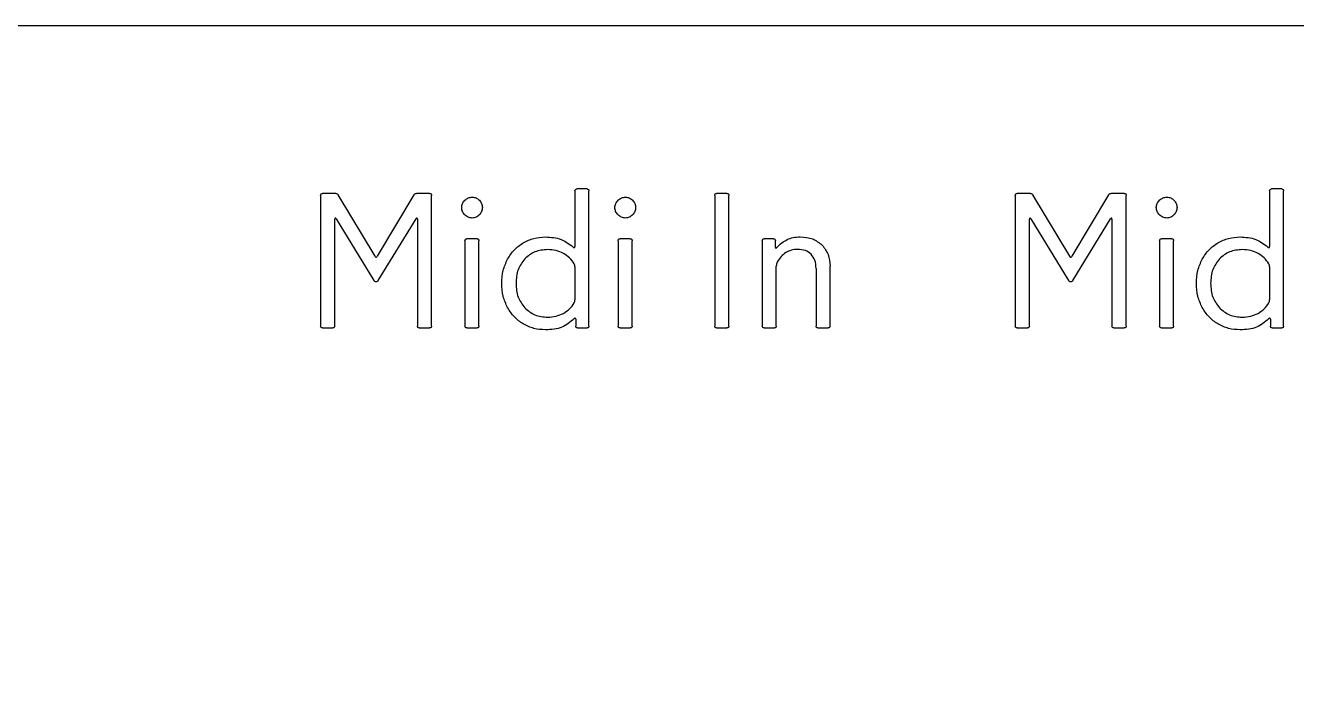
# Model space of a CAD drawing. Header units: millimetres. Extents: x 28 to 158, y -80 to -45.
# Drawn here: x 97.92 to 131.03, y -62.5 to -45 of the extents above; entities that cross this region are included whole.
import ezdxf

# ---------------------------------------------------------------- set-up
doc = ezdxf.new("R2010")
doc.units = ezdxf.units.MM
doc.layers.get('0').update_dxf_attribs({"linetype": 'CONTINUOUS'})

msp = doc.modelspace()

# ---------------------------------------------------------------- linework, layer by layer
for p, q in [((112.231, -49.306), (112.231, -50.756)), ((112.546, -49.256), (112.281, -49.256)), ((112.596, -52.826), (112.596, -49.306)), ((130.324, -49.306), (130.324, -50.756)), ((130.639, -49.256), (130.374, -49.256)), ((130.689, -52.826), (130.689, -49.306)), ((105.606, -49.426), (105.606, -52.826)), ((106.001, -49.376), (105.656, -49.376)), ((107.026, -51.011), (106.066, -49.411)), ((108.036, -49.411), (107.076, -51.011)), ((108.446, -49.376), (108.101, -49.376)), ((108.496, -52.826), (108.496, -49.426)), ((115.871, -49.426), (115.871, -52.826)), ((116.191, -49.376), (115.921, -49.376)), ((116.241, -52.826), (116.241, -49.426)), ((123.699, -49.426), (123.699, -52.826)), ((124.094, -49.376), (123.749, -49.376)), ((125.119, -51.011), (124.159, -49.411)), ((126.129, -49.411), (125.169, -51.011)), ((126.539, -49.376), (126.194, -49.376)), ((126.589, -52.826), (126.589, -49.426)), ((105.976, -52.826), (105.976, -50.046)), ((106.011, -50.036), (106.996, -51.641)), ((107.106, -51.641), (108.091, -50.036)), ((108.126, -50.046), (108.126, -52.826)), ((124.069, -52.826), (124.069, -50.046)), ((124.104, -50.036), (125.089, -51.641)), ((125.199, -51.641), (126.184, -50.036)), ((126.219, -50.046), (126.219, -52.826)), ((109.366, -50.606), (109.366, -52.826)), ((109.681, -50.556), (109.416, -50.556)), ((109.731, -52.826), (109.731, -50.606)), ((113.356, -50.606), (113.356, -52.826)), ((113.671, -50.556), (113.406, -50.556)), ((113.721, -52.826), (113.721, -50.606)), ((117.111, -50.606), (117.111, -52.826)), ((117.401, -50.556), (117.161, -50.556)), ((117.451, -50.771), (117.451, -50.606)), ((127.459, -50.606), (127.459, -52.826)), ((127.774, -50.556), (127.509, -50.556)), ((127.824, -52.826), (127.824, -50.606)), ((112.231, -51.286), (112.231, -52.146)), ((117.476, -52.826), (117.476, -51.266)), ((118.876, -52.826), (118.876, -51.271)), ((130.324, -51.286), (130.324, -52.146)), ((118.511, -51.331), (118.511, -52.826)), ((105.656, -52.876), (105.926, -52.876)), ((108.176, -52.876), (108.446, -52.876)), ((109.416, -52.876), (109.681, -52.876)), ((112.251, -52.651), (112.251, -52.826)), ((112.301, -52.876), (112.546, -52.876)), ((113.406, -52.876), (113.671, -52.876)), ((115.921, -52.876), (116.191, -52.876)), ((117.161, -52.876), (117.426, -52.876)), ((118.561, -52.876), (118.826, -52.876)), ((123.749, -52.876), (124.019, -52.876)), ((126.269, -52.876), (126.539, -52.876)), ((127.509, -52.876), (127.774, -52.876)), ((130.344, -52.651), (130.344, -52.826)), ((130.394, -52.876), (130.639, -52.876))]:
    msp.add_line(p, q)
msp.add_lwpolyline([(28.094, -80), (28.094, -45), (158.094, -45), (158.094, -80)], close=True)
for points, knots in [([(112.231, -49.306), (112.233, -49.291), (112.237, -49.262), (112.266, -49.258), (112.281, -49.256)], [0, 0, 0, 0, 0.003952834, 0.007905705, 0.007905705, 0.007905705, 0.007905705]), ([(112.546, -49.256), (112.56, -49.258), (112.589, -49.262), (112.594, -49.291), (112.596, -49.306)], [0, 0, 0, 0, 0.003952815, 0.007905668, 0.007905668, 0.007905668, 0.007905668]), ([(130.324, -49.306), (130.327, -49.291), (130.331, -49.262), (130.36, -49.258), (130.374, -49.256)], [0, 0, 0, 0, 0.003952853, 0.007905668, 0.007905668, 0.007905668, 0.007905668]), ([(130.639, -49.256), (130.654, -49.258), (130.683, -49.262), (130.687, -49.291), (130.689, -49.306)], [0, 0, 0, 0, 0.003952872, 0.007905705, 0.007905705, 0.007905705, 0.007905705]), ([(105.606, -49.426), (105.608, -49.411), (105.612, -49.382), (105.641, -49.378), (105.656, -49.376)], [0, 0, 0, 0, 0.003952872, 0.007905705, 0.007905705, 0.007905705, 0.007905705]), ([(106.001, -49.376), (106.013, -49.377), (106.04, -49.381), (106.057, -49.401), (106.066, -49.411)], [0, 0, 0, 0, 0.003729091, 0.007622186, 0.007622186, 0.007622186, 0.007622186]), ([(108.036, -49.411), (108.044, -49.401), (108.062, -49.381), (108.088, -49.377), (108.101, -49.376)], [0, 0, 0, 0, 0.003893093, 0.007622177, 0.007622177, 0.007622177, 0.007622177]), ([(108.446, -49.376), (108.46, -49.378), (108.489, -49.382), (108.494, -49.411), (108.496, -49.426)], [0, 0, 0, 0, 0.003952881, 0.007905687, 0.007905687, 0.007905687, 0.007905687]), ([(109.281, -49.741), (109.284, -49.705), (109.292, -49.633), (109.339, -49.578), (109.363, -49.551)], [0, 0, 0, 0, 0.01045545, 0.02117214, 0.02117214, 0.02117214, 0.02117214]), ([(109.363, -49.551), (109.392, -49.527), (109.448, -49.481), (109.52, -49.474), (109.556, -49.471)], [0, 0, 0, 0, 0.0107647, 0.02126934, 0.02126934, 0.02126934, 0.02126934]), ([(109.556, -49.471), (109.59, -49.474), (109.66, -49.482), (109.713, -49.527), (109.741, -49.551)], [0, 0, 0, 0, 0.01007556, 0.02058223, 0.02058223, 0.02058223, 0.02058223]), ([(109.741, -49.551), (109.764, -49.579), (109.81, -49.634), (109.817, -49.705), (109.821, -49.741)], [0, 0, 0, 0, 0.01060953, 0.02105283, 0.02105283, 0.02105283, 0.02105283]), ([(113.271, -49.741), (113.274, -49.705), (113.282, -49.633), (113.329, -49.578), (113.353, -49.551)], [0, 0, 0, 0, 0.01045546, 0.02117212, 0.02117212, 0.02117212, 0.02117212]), ([(113.353, -49.551), (113.382, -49.527), (113.438, -49.481), (113.51, -49.474), (113.546, -49.471)], [0, 0, 0, 0, 0.0107647, 0.02126928, 0.02126928, 0.02126928, 0.02126928]), ([(113.546, -49.471), (113.58, -49.474), (113.65, -49.482), (113.703, -49.527), (113.731, -49.551)], [0, 0, 0, 0, 0.01007556, 0.02058228, 0.02058228, 0.02058228, 0.02058228]), ([(113.731, -49.551), (113.754, -49.579), (113.8, -49.634), (113.807, -49.705), (113.811, -49.741)], [0, 0, 0, 0, 0.01060956, 0.02105286, 0.02105286, 0.02105286, 0.02105286]), ([(115.871, -49.426), (115.873, -49.411), (115.877, -49.382), (115.906, -49.378), (115.921, -49.376)], [0, 0, 0, 0, 0.003952881, 0.007905687, 0.007905687, 0.007905687, 0.007905687]), ([(116.191, -49.376), (116.205, -49.378), (116.234, -49.382), (116.239, -49.411), (116.241, -49.426)], [0, 0, 0, 0, 0.003952938, 0.007905762, 0.007905762, 0.007905762, 0.007905762]), ([(123.699, -49.426), (123.702, -49.411), (123.706, -49.382), (123.735, -49.378), (123.749, -49.376)], [0, 0, 0, 0, 0.003952872, 0.00790572, 0.00790572, 0.00790572, 0.00790572]), ([(124.094, -49.376), (124.107, -49.377), (124.133, -49.381), (124.151, -49.401), (124.159, -49.411)], [0, 0, 0, 0, 0.003729091, 0.007622186, 0.007622186, 0.007622186, 0.007622186]), ([(126.129, -49.411), (126.138, -49.401), (126.155, -49.381), (126.182, -49.377), (126.194, -49.376)], [0, 0, 0, 0, 0.003893115, 0.007622199, 0.007622199, 0.007622199, 0.007622199]), ([(127.374, -49.741), (127.378, -49.705), (127.385, -49.633), (127.433, -49.578), (127.457, -49.551)], [0, 0, 0, 0, 0.01045545, 0.02117214, 0.02117214, 0.02117214, 0.02117214]), ([(127.457, -49.551), (127.485, -49.527), (127.541, -49.481), (127.614, -49.474), (127.649, -49.471)], [0, 0, 0, 0, 0.01076474, 0.02126933, 0.02126933, 0.02126933, 0.02126933]), ([(127.649, -49.471), (127.684, -49.474), (127.754, -49.482), (127.807, -49.527), (127.834, -49.551)], [0, 0, 0, 0, 0.0100755, 0.02058222, 0.02058222, 0.02058222, 0.02058222]), ([(127.834, -49.551), (127.858, -49.579), (127.904, -49.634), (127.911, -49.705), (127.914, -49.741)], [0, 0, 0, 0, 0.01060953, 0.02105283, 0.02105283, 0.02105283, 0.02105283]), ([(109.363, -49.933), (109.339, -49.905), (109.292, -49.849), (109.284, -49.777), (109.281, -49.741)], [0, 0, 0, 0, 0.01087034, 0.02138706, 0.02138706, 0.02138706, 0.02138706]), ([(109.556, -50.016), (109.52, -50.012), (109.447, -50.005), (109.391, -49.957), (109.363, -49.933)], [0, 0, 0, 0, 0.01051673, 0.02138704, 0.02138704, 0.02138704, 0.02138704]), ([(109.741, -49.933), (109.713, -49.957), (109.66, -50.004), (109.59, -50.012), (109.556, -50.016)], [0, 0, 0, 0, 0.01061491, 0.020703, 0.020703, 0.020703, 0.020703]), ([(109.821, -49.741), (109.817, -49.776), (109.81, -49.849), (109.764, -49.905), (109.741, -49.933)], [0, 0, 0, 0, 0.01050467, 0.02126935, 0.02126935, 0.02126935, 0.02126935]), ([(113.353, -49.933), (113.329, -49.905), (113.282, -49.849), (113.274, -49.777), (113.271, -49.741)], [0, 0, 0, 0, 0.0108703, 0.02138704, 0.02138704, 0.02138704, 0.02138704]), ([(113.546, -50.016), (113.51, -50.012), (113.437, -50.005), (113.381, -49.957), (113.353, -49.933)], [0, 0, 0, 0, 0.01051667, 0.02138698, 0.02138698, 0.02138698, 0.02138698]), ([(113.731, -49.933), (113.703, -49.957), (113.65, -50.004), (113.58, -50.012), (113.546, -50.016)], [0, 0, 0, 0, 0.01061491, 0.02070306, 0.02070306, 0.02070306, 0.02070306]), ([(113.811, -49.741), (113.807, -49.776), (113.8, -49.849), (113.754, -49.905), (113.731, -49.933)], [0, 0, 0, 0, 0.01050467, 0.02126938, 0.02126938, 0.02126938, 0.02126938]), ([(127.457, -49.933), (127.433, -49.905), (127.386, -49.849), (127.378, -49.777), (127.374, -49.741)], [0, 0, 0, 0, 0.01087034, 0.02138706, 0.02138706, 0.02138706, 0.02138706]), ([(127.649, -50.016), (127.614, -50.012), (127.541, -50.005), (127.485, -49.957), (127.457, -49.933)], [0, 0, 0, 0, 0.01051673, 0.02138704, 0.02138704, 0.02138704, 0.02138704]), ([(127.834, -49.933), (127.807, -49.957), (127.754, -50.004), (127.684, -50.012), (127.649, -50.016)], [0, 0, 0, 0, 0.01061486, 0.02070301, 0.02070301, 0.02070301, 0.02070301]), ([(127.914, -49.741), (127.911, -49.776), (127.904, -49.849), (127.858, -49.905), (127.834, -49.933)], [0, 0, 0, 0, 0.01050467, 0.02126935, 0.02126935, 0.02126935, 0.02126935]), ([(105.988, -50.016), (105.985, -50.019), (105.976, -50.027), (105.976, -50.039), (105.976, -50.046)], [0, 0, 0, 0, 0.001370737, 0.003395005, 0.003395005, 0.003395005, 0.003395005]), ([(106.011, -50.036), (106.008, -50.029), (106.004, -50.017), (105.992, -50.016), (105.988, -50.016)], [0, 0, 0, 0, 0.002047318, 0.003260848, 0.003260848, 0.003260848, 0.003260848]), ([(108.113, -50.016), (108.109, -50.016), (108.097, -50.017), (108.093, -50.029), (108.091, -50.036)], [0, 0, 0, 0, 0.001213478, 0.00326077, 0.00326077, 0.00326077, 0.00326077]), ([(108.126, -50.046), (108.126, -50.039), (108.126, -50.027), (108.117, -50.019), (108.113, -50.016)], [0, 0, 0, 0, 0.002024272, 0.003395009, 0.003395009, 0.003395009, 0.003395009]), ([(124.082, -50.016), (124.078, -50.019), (124.069, -50.027), (124.069, -50.039), (124.069, -50.046)], [0, 0, 0, 0, 0.001370717, 0.003394989, 0.003394989, 0.003394989, 0.003394989]), ([(124.104, -50.036), (124.102, -50.029), (124.098, -50.017), (124.086, -50.016), (124.082, -50.016)], [0, 0, 0, 0, 0.002047318, 0.003260848, 0.003260848, 0.003260848, 0.003260848]), ([(126.207, -50.016), (126.203, -50.016), (126.191, -50.017), (126.187, -50.029), (126.184, -50.036)], [0, 0, 0, 0, 0.001213536, 0.003260813, 0.003260813, 0.003260813, 0.003260813]), ([(126.219, -50.046), (126.219, -50.039), (126.219, -50.027), (126.211, -50.019), (126.207, -50.016)], [0, 0, 0, 0, 0.002024272, 0.003394989, 0.003394989, 0.003394989, 0.003394989]), ([(110.886, -50.658), (110.976, -50.614), (111.158, -50.523), (111.362, -50.512), (111.466, -50.506)], [0, 0, 0, 0, 0.02978364, 0.06052105, 0.06052105, 0.06052105, 0.06052105]), ([(111.466, -50.506), (111.605, -50.515), (111.872, -50.532), (112.084, -50.694), (112.186, -50.771)], [0, 0, 0, 0, 0.04079159, 0.07824924, 0.07824924, 0.07824924, 0.07824924]), ([(113.356, -50.606), (113.358, -50.591), (113.362, -50.562), (113.391, -50.558), (113.406, -50.556)], [0, 0, 0, 0, 0.003952881, 0.007905687, 0.007905687, 0.007905687, 0.007905687]), ([(113.671, -50.556), (113.685, -50.558), (113.714, -50.562), (113.719, -50.591), (113.721, -50.606)], [0, 0, 0, 0, 0.003952938, 0.007905762, 0.007905762, 0.007905762, 0.007905762]), ([(117.111, -50.606), (117.113, -50.591), (117.117, -50.562), (117.146, -50.558), (117.161, -50.556)], [0, 0, 0, 0, 0.003952881, 0.007905687, 0.007905687, 0.007905687, 0.007905687]), ([(117.491, -50.781), (117.531, -50.739), (117.609, -50.657), (117.708, -50.602), (117.756, -50.576)], [0, 0, 0, 0, 0.0173322, 0.03366949, 0.03366949, 0.03366949, 0.03366949]), ([(117.756, -50.576), (117.808, -50.555), (117.917, -50.512), (118.034, -50.508), (118.096, -50.506)], [0, 0, 0, 0, 0.01660201, 0.03493571, 0.03493571, 0.03493571, 0.03493571]), ([(118.096, -50.506), (118.21, -50.512), (118.424, -50.525), (118.592, -50.658), (118.671, -50.721)], [0, 0, 0, 0, 0.03331156, 0.06274631, 0.06274631, 0.06274631, 0.06274631]), ([(127.459, -50.606), (127.462, -50.591), (127.466, -50.562), (127.495, -50.558), (127.509, -50.556)], [0, 0, 0, 0, 0.003952881, 0.007905687, 0.007905687, 0.007905687, 0.007905687]), ([(128.979, -50.658), (129.069, -50.614), (129.252, -50.523), (129.456, -50.512), (129.559, -50.506)], [0, 0, 0, 0, 0.02978369, 0.06052104, 0.06052104, 0.06052104, 0.06052104]), ([(129.559, -50.506), (129.699, -50.515), (129.965, -50.532), (130.178, -50.694), (130.279, -50.771)], [0, 0, 0, 0, 0.04079159, 0.07824924, 0.07824924, 0.07824924, 0.07824924]), ([(110.476, -51.086), (110.53, -50.999), (110.637, -50.829), (110.803, -50.715), (110.886, -50.658)], [0, 0, 0, 0, 0.03020355, 0.05979932, 0.05979932, 0.05979932, 0.05979932]), ([(111.521, -50.836), (111.404, -50.845), (111.179, -50.862), (111.007, -51.008), (110.923, -51.078)], [0, 0, 0, 0, 0.03398263, 0.06596905, 0.06596905, 0.06596905, 0.06596905]), ([(111.931, -50.936), (111.868, -50.907), (111.737, -50.847), (111.594, -50.839), (111.521, -50.836)], [0, 0, 0, 0, 0.02065942, 0.04255265, 0.04255265, 0.04255265, 0.04255265]), ([(112.211, -51.206), (112.174, -51.152), (112.099, -51.043), (111.987, -50.972), (111.931, -50.936)], [0, 0, 0, 0, 0.01940525, 0.03925623, 0.03925623, 0.03925623, 0.03925623]), ([(112.186, -50.771), (112.191, -50.777), (112.2, -50.786), (112.213, -50.786), (112.218, -50.786)], [0, 0, 0, 0, 0.002274977, 0.003717948, 0.003717948, 0.003717948, 0.003717948]), ([(112.218, -50.786), (112.222, -50.783), (112.231, -50.775), (112.231, -50.763), (112.231, -50.756)], [0, 0, 0, 0, 0.0013708, 0.003395033, 0.003395033, 0.003395033, 0.003395033]), ([(117.451, -50.771), (117.451, -50.777), (117.451, -50.787), (117.46, -50.793), (117.463, -50.796)], [0, 0, 0, 0, 0.001654738, 0.00293712, 0.00293712, 0.00293712, 0.00293712]), ([(117.463, -50.796), (117.468, -50.796), (117.479, -50.796), (117.486, -50.787), (117.491, -50.781)], [0, 0, 0, 0, 0.001318432, 0.003307707, 0.003307707, 0.003307707, 0.003307707]), ([(117.726, -50.916), (117.682, -50.948), (117.591, -51.015), (117.532, -51.111), (117.501, -51.161)], [0, 0, 0, 0, 0.01614872, 0.03352771, 0.03352771, 0.03352771, 0.03352771]), ([(118.026, -50.831), (117.972, -50.834), (117.866, -50.841), (117.772, -50.891), (117.726, -50.916)], [0, 0, 0, 0, 0.01589276, 0.03150379, 0.03150379, 0.03150379, 0.03150379]), ([(118.386, -50.958), (118.337, -50.921), (118.231, -50.841), (118.097, -50.834), (118.026, -50.831)], [0, 0, 0, 0, 0.01800009, 0.03899353, 0.03899353, 0.03899353, 0.03899353]), ([(118.511, -51.331), (118.508, -51.256), (118.502, -51.119), (118.422, -51.009), (118.386, -50.958)], [0, 0, 0, 0, 0.02178778, 0.04006309, 0.04006309, 0.04006309, 0.04006309]), ([(118.671, -50.721), (118.73, -50.799), (118.854, -50.961), (118.868, -51.165), (118.876, -51.271)], [0, 0, 0, 0, 0.0289247, 0.05985229, 0.05985229, 0.05985229, 0.05985229]), ([(128.569, -51.086), (128.624, -50.999), (128.731, -50.829), (128.897, -50.715), (128.979, -50.658)], [0, 0, 0, 0, 0.03020351, 0.05979933, 0.05979933, 0.05979933, 0.05979933]), ([(129.614, -50.836), (129.498, -50.845), (129.273, -50.862), (129.1, -51.008), (129.017, -51.078)], [0, 0, 0, 0, 0.03398263, 0.06596905, 0.06596905, 0.06596905, 0.06596905]), ([(130.024, -50.936), (129.961, -50.907), (129.831, -50.847), (129.688, -50.839), (129.614, -50.836)], [0, 0, 0, 0, 0.02065942, 0.04255265, 0.04255265, 0.04255265, 0.04255265]), ([(130.304, -51.206), (130.267, -51.152), (130.193, -51.043), (130.081, -50.972), (130.024, -50.936)], [0, 0, 0, 0, 0.01940522, 0.03925624, 0.03925624, 0.03925624, 0.03925624]), ([(130.279, -50.771), (130.285, -50.777), (130.294, -50.786), (130.307, -50.786), (130.312, -50.786)], [0, 0, 0, 0, 0.002275024, 0.003717936, 0.003717936, 0.003717936, 0.003717936]), ([(130.312, -50.786), (130.316, -50.783), (130.324, -50.775), (130.324, -50.763), (130.324, -50.756)], [0, 0, 0, 0, 0.001370759, 0.003395002, 0.003395002, 0.003395002, 0.003395002]), ([(107.026, -51.011), (107.03, -51.018), (107.036, -51.029), (107.047, -51.034), (107.051, -51.036)], [0, 0, 0, 0, 0.002325115, 0.003612082, 0.003612082, 0.003612082, 0.003612082]), ([(107.051, -51.036), (107.055, -51.034), (107.066, -51.029), (107.072, -51.018), (107.076, -51.011)], [0, 0, 0, 0, 0.001286942, 0.003612074, 0.003612074, 0.003612074, 0.003612074]), ([(110.326, -51.716), (110.331, -51.602), (110.341, -51.383), (110.432, -51.183), (110.476, -51.086)], [0, 0, 0, 0, 0.03370925, 0.06528158, 0.06528158, 0.06528158, 0.06528158]), ([(110.923, -51.078), (110.857, -51.168), (110.718, -51.358), (110.703, -51.593), (110.696, -51.716)], [0, 0, 0, 0, 0.03284256, 0.06898043, 0.06898043, 0.06898043, 0.06898043]), ([(112.231, -51.286), (112.23, -51.272), (112.228, -51.244), (112.216, -51.219), (112.211, -51.206)], [0, 0, 0, 0, 0.004031199, 0.008303156, 0.008303156, 0.008303156, 0.008303156]), ([(117.501, -51.161), (117.493, -51.178), (117.479, -51.211), (117.477, -51.248), (117.476, -51.266)], [0, 0, 0, 0, 0.00545722, 0.01086847, 0.01086847, 0.01086847, 0.01086847]), ([(125.119, -51.011), (125.123, -51.018), (125.129, -51.029), (125.14, -51.034), (125.144, -51.036)], [0, 0, 0, 0, 0.002325115, 0.003612082, 0.003612082, 0.003612082, 0.003612082]), ([(125.144, -51.036), (125.148, -51.034), (125.16, -51.029), (125.166, -51.018), (125.169, -51.011)], [0, 0, 0, 0, 0.001286942, 0.003612074, 0.003612074, 0.003612074, 0.003612074]), ([(128.419, -51.716), (128.425, -51.602), (128.435, -51.383), (128.526, -51.183), (128.569, -51.086)], [0, 0, 0, 0, 0.03370925, 0.0652816, 0.0652816, 0.0652816, 0.0652816]), ([(129.017, -51.078), (128.951, -51.168), (128.811, -51.358), (128.797, -51.593), (128.789, -51.716)], [0, 0, 0, 0, 0.03284259, 0.06898046, 0.06898046, 0.06898046, 0.06898046]), ([(130.324, -51.286), (130.323, -51.272), (130.322, -51.244), (130.31, -51.219), (130.304, -51.206)], [0, 0, 0, 0, 0.004031199, 0.008303156, 0.008303156, 0.008303156, 0.008303156]), ([(107.051, -51.676), (107.041, -51.674), (107.018, -51.669), (107.004, -51.651), (106.996, -51.641)], [0, 0, 0, 0, 0.003005203, 0.006717497, 0.006717497, 0.006717497, 0.006717497]), ([(107.106, -51.641), (107.098, -51.651), (107.083, -51.669), (107.061, -51.674), (107.051, -51.676)], [0, 0, 0, 0, 0.003712294, 0.006717497, 0.006717497, 0.006717497, 0.006717497]), ([(125.144, -51.676), (125.134, -51.674), (125.112, -51.669), (125.097, -51.651), (125.089, -51.641)], [0, 0, 0, 0, 0.003005203, 0.006717497, 0.006717497, 0.006717497, 0.006717497]), ([(125.199, -51.641), (125.192, -51.651), (125.177, -51.669), (125.155, -51.674), (125.144, -51.676)], [0, 0, 0, 0, 0.003712294, 0.006717497, 0.006717497, 0.006717497, 0.006717497]), ([(110.476, -52.346), (110.432, -52.249), (110.341, -52.049), (110.331, -51.829), (110.326, -51.716)], [0, 0, 0, 0, 0.03157235, 0.06528154, 0.06528154, 0.06528154, 0.06528154]), ([(110.696, -51.716), (110.703, -51.839), (110.718, -52.074), (110.857, -52.263), (110.923, -52.353)], [0, 0, 0, 0, 0.03613787, 0.0689804, 0.0689804, 0.0689804, 0.0689804]), ([(128.569, -52.346), (128.526, -52.249), (128.435, -52.049), (128.425, -51.829), (128.419, -51.716)], [0, 0, 0, 0, 0.03157235, 0.06528154, 0.06528154, 0.06528154, 0.06528154]), ([(128.789, -51.716), (128.797, -51.839), (128.811, -52.074), (128.951, -52.263), (129.017, -52.353)], [0, 0, 0, 0, 0.03613788, 0.06898038, 0.06898038, 0.06898038, 0.06898038]), ([(111.931, -52.496), (111.987, -52.46), (112.099, -52.389), (112.174, -52.28), (112.211, -52.226)], [0, 0, 0, 0, 0.01985102, 0.03925624, 0.03925624, 0.03925624, 0.03925624]), ([(112.211, -52.226), (112.216, -52.213), (112.228, -52.187), (112.23, -52.159), (112.231, -52.146)], [0, 0, 0, 0, 0.004272034, 0.008303166, 0.008303166, 0.008303166, 0.008303166]), ([(130.024, -52.496), (130.081, -52.46), (130.193, -52.389), (130.267, -52.28), (130.304, -52.226)], [0, 0, 0, 0, 0.01985098, 0.03925623, 0.03925623, 0.03925623, 0.03925623]), ([(130.304, -52.226), (130.31, -52.213), (130.322, -52.187), (130.323, -52.159), (130.324, -52.146)], [0, 0, 0, 0, 0.004272013, 0.008303153, 0.008303153, 0.008303153, 0.008303153]), ([(110.886, -52.773), (110.803, -52.717), (110.637, -52.603), (110.53, -52.432), (110.476, -52.346)], [0, 0, 0, 0, 0.02959582, 0.05979938, 0.05979938, 0.05979938, 0.05979938]), ([(110.923, -52.353), (111.007, -52.424), (111.179, -52.57), (111.404, -52.587), (111.521, -52.596)], [0, 0, 0, 0, 0.03198644, 0.06596908, 0.06596908, 0.06596908, 0.06596908]), ([(112.206, -52.641), (112.106, -52.724), (111.893, -52.902), (111.614, -52.917), (111.466, -52.926)], [0, 0, 0, 0, 0.03786097, 0.08120066, 0.08120066, 0.08120066, 0.08120066]), ([(111.521, -52.596), (111.594, -52.592), (111.737, -52.585), (111.868, -52.525), (111.931, -52.496)], [0, 0, 0, 0, 0.02189324, 0.04255265, 0.04255265, 0.04255265, 0.04255265]), ([(112.238, -52.623), (112.233, -52.624), (112.22, -52.626), (112.211, -52.635), (112.206, -52.641)], [0, 0, 0, 0, 0.001471062, 0.003784411, 0.003784411, 0.003784411, 0.003784411]), ([(112.251, -52.651), (112.251, -52.644), (112.251, -52.632), (112.242, -52.626), (112.238, -52.623)], [0, 0, 0, 0, 0.001962549, 0.00320313, 0.00320313, 0.00320313, 0.00320313]), ([(128.979, -52.773), (128.897, -52.717), (128.731, -52.603), (128.624, -52.432), (128.569, -52.346)], [0, 0, 0, 0, 0.02959578, 0.05979937, 0.05979937, 0.05979937, 0.05979937]), ([(129.017, -52.353), (129.1, -52.424), (129.273, -52.57), (129.498, -52.587), (129.614, -52.596)], [0, 0, 0, 0, 0.03198644, 0.06596908, 0.06596908, 0.06596908, 0.06596908]), ([(130.299, -52.641), (130.2, -52.724), (129.987, -52.902), (129.708, -52.917), (129.559, -52.926)], [0, 0, 0, 0, 0.03786097, 0.08120066, 0.08120066, 0.08120066, 0.08120066]), ([(129.614, -52.596), (129.688, -52.592), (129.831, -52.585), (129.961, -52.525), (130.024, -52.496)], [0, 0, 0, 0, 0.02189324, 0.04255265, 0.04255265, 0.04255265, 0.04255265]), ([(130.332, -52.623), (130.327, -52.624), (130.314, -52.626), (130.305, -52.635), (130.299, -52.641)], [0, 0, 0, 0, 0.001471121, 0.003784423, 0.003784423, 0.003784423, 0.003784423]), ([(130.344, -52.651), (130.345, -52.644), (130.345, -52.632), (130.336, -52.626), (130.332, -52.623)], [0, 0, 0, 0, 0.001962549, 0.00320313, 0.00320313, 0.00320313, 0.00320313]), ([(105.656, -52.876), (105.641, -52.874), (105.612, -52.87), (105.608, -52.84), (105.606, -52.826)], [0, 0, 0, 0, 0.003952853, 0.007905668, 0.007905668, 0.007905668, 0.007905668]), ([(105.976, -52.826), (105.974, -52.84), (105.969, -52.87), (105.94, -52.874), (105.926, -52.876)], [0, 0, 0, 0, 0.003952872, 0.007905705, 0.007905705, 0.007905705, 0.007905705]), ([(108.496, -52.826), (108.494, -52.84), (108.489, -52.87), (108.46, -52.874), (108.446, -52.876)], [0, 0, 0, 0, 0.003952881, 0.007905687, 0.007905687, 0.007905687, 0.007905687]), ([(109.731, -52.826), (109.729, -52.84), (109.724, -52.87), (109.695, -52.874), (109.681, -52.876)], [0, 0, 0, 0, 0.003952881, 0.007905687, 0.007905687, 0.007905687, 0.007905687]), ([(111.466, -52.926), (111.362, -52.92), (111.158, -52.908), (110.976, -52.818), (110.886, -52.773)], [0, 0, 0, 0, 0.03073735, 0.06052103, 0.06052103, 0.06052103, 0.06052103]), ([(112.596, -52.826), (112.594, -52.84), (112.589, -52.87), (112.56, -52.874), (112.546, -52.876)], [0, 0, 0, 0, 0.003952881, 0.007905687, 0.007905687, 0.007905687, 0.007905687]), ([(113.721, -52.826), (113.719, -52.84), (113.714, -52.87), (113.685, -52.874), (113.671, -52.876)], [0, 0, 0, 0, 0.003952881, 0.0079058, 0.0079058, 0.0079058, 0.0079058]), ([(116.241, -52.826), (116.239, -52.84), (116.234, -52.87), (116.205, -52.874), (116.191, -52.876)], [0, 0, 0, 0, 0.003952881, 0.0079058, 0.0079058, 0.0079058, 0.0079058]), ([(117.476, -52.826), (117.474, -52.84), (117.469, -52.87), (117.44, -52.874), (117.426, -52.876)], [0, 0, 0, 0, 0.003952881, 0.007905687, 0.007905687, 0.007905687, 0.007905687]), ([(118.876, -52.826), (118.874, -52.84), (118.869, -52.87), (118.84, -52.874), (118.826, -52.876)], [0, 0, 0, 0, 0.003952843, 0.007905762, 0.007905762, 0.007905762, 0.007905762]), ([(123.749, -52.876), (123.735, -52.874), (123.706, -52.87), (123.702, -52.84), (123.699, -52.826)], [0, 0, 0, 0, 0.003952867, 0.007905682, 0.007905682, 0.007905682, 0.007905682]), ([(124.069, -52.826), (124.067, -52.84), (124.063, -52.87), (124.034, -52.874), (124.019, -52.876)], [0, 0, 0, 0, 0.003952872, 0.007905705, 0.007905705, 0.007905705, 0.007905705]), ([(126.269, -52.876), (126.255, -52.874), (126.226, -52.87), (126.222, -52.84), (126.219, -52.826)], [0, 0, 0, 0, 0.003952853, 0.007905668, 0.007905668, 0.007905668, 0.007905668]), ([(127.824, -52.826), (127.822, -52.84), (127.818, -52.87), (127.789, -52.874), (127.774, -52.876)], [0, 0, 0, 0, 0.003952881, 0.007905687, 0.007905687, 0.007905687, 0.007905687]), ([(129.559, -52.926), (129.456, -52.92), (129.252, -52.908), (129.069, -52.818), (128.979, -52.773)], [0, 0, 0, 0, 0.03073735, 0.06052103, 0.06052103, 0.06052103, 0.06052103]), ([(130.689, -52.826), (130.687, -52.84), (130.683, -52.87), (130.654, -52.874), (130.639, -52.876)], [0, 0, 0, 0, 0.003952881, 0.007905687, 0.007905687, 0.007905687, 0.007905687])]:
    msp.add_open_spline(points, degree=3, knots=knots)
for points in [[(126.539, -49.376), (126.554, -49.378), (126.583, -49.382), (126.587, -49.411), (126.589, -49.426)], [(109.366, -50.606), (109.368, -50.591), (109.372, -50.562), (109.401, -50.558), (109.416, -50.556)], [(109.681, -50.556), (109.695, -50.558), (109.724, -50.562), (109.729, -50.591), (109.731, -50.606)], [(117.401, -50.556), (117.415, -50.558), (117.444, -50.562), (117.449, -50.591), (117.451, -50.606)], [(127.774, -50.556), (127.789, -50.558), (127.818, -50.562), (127.822, -50.591), (127.824, -50.606)], [(108.176, -52.876), (108.161, -52.874), (108.132, -52.87), (108.128, -52.84), (108.126, -52.826)], [(109.416, -52.876), (109.401, -52.874), (109.372, -52.87), (109.368, -52.84), (109.366, -52.826)], [(112.301, -52.876), (112.286, -52.874), (112.257, -52.87), (112.253, -52.84), (112.251, -52.826)], [(113.406, -52.876), (113.391, -52.874), (113.362, -52.87), (113.358, -52.84), (113.356, -52.826)], [(115.921, -52.876), (115.906, -52.874), (115.877, -52.87), (115.873, -52.84), (115.871, -52.826)], [(117.161, -52.876), (117.146, -52.874), (117.117, -52.87), (117.113, -52.84), (117.111, -52.826)], [(118.561, -52.876), (118.546, -52.874), (118.517, -52.87), (118.513, -52.84), (118.511, -52.826)], [(126.589, -52.826), (126.587, -52.84), (126.583, -52.87), (126.554, -52.874), (126.539, -52.876)], [(127.509, -52.876), (127.495, -52.874), (127.466, -52.87), (127.462, -52.84), (127.459, -52.826)], [(130.394, -52.876), (130.38, -52.874), (130.351, -52.87), (130.347, -52.84), (130.344, -52.826)]]:
    msp.add_open_spline(points, degree=3)

doc.saveas('drawing.dxf')
